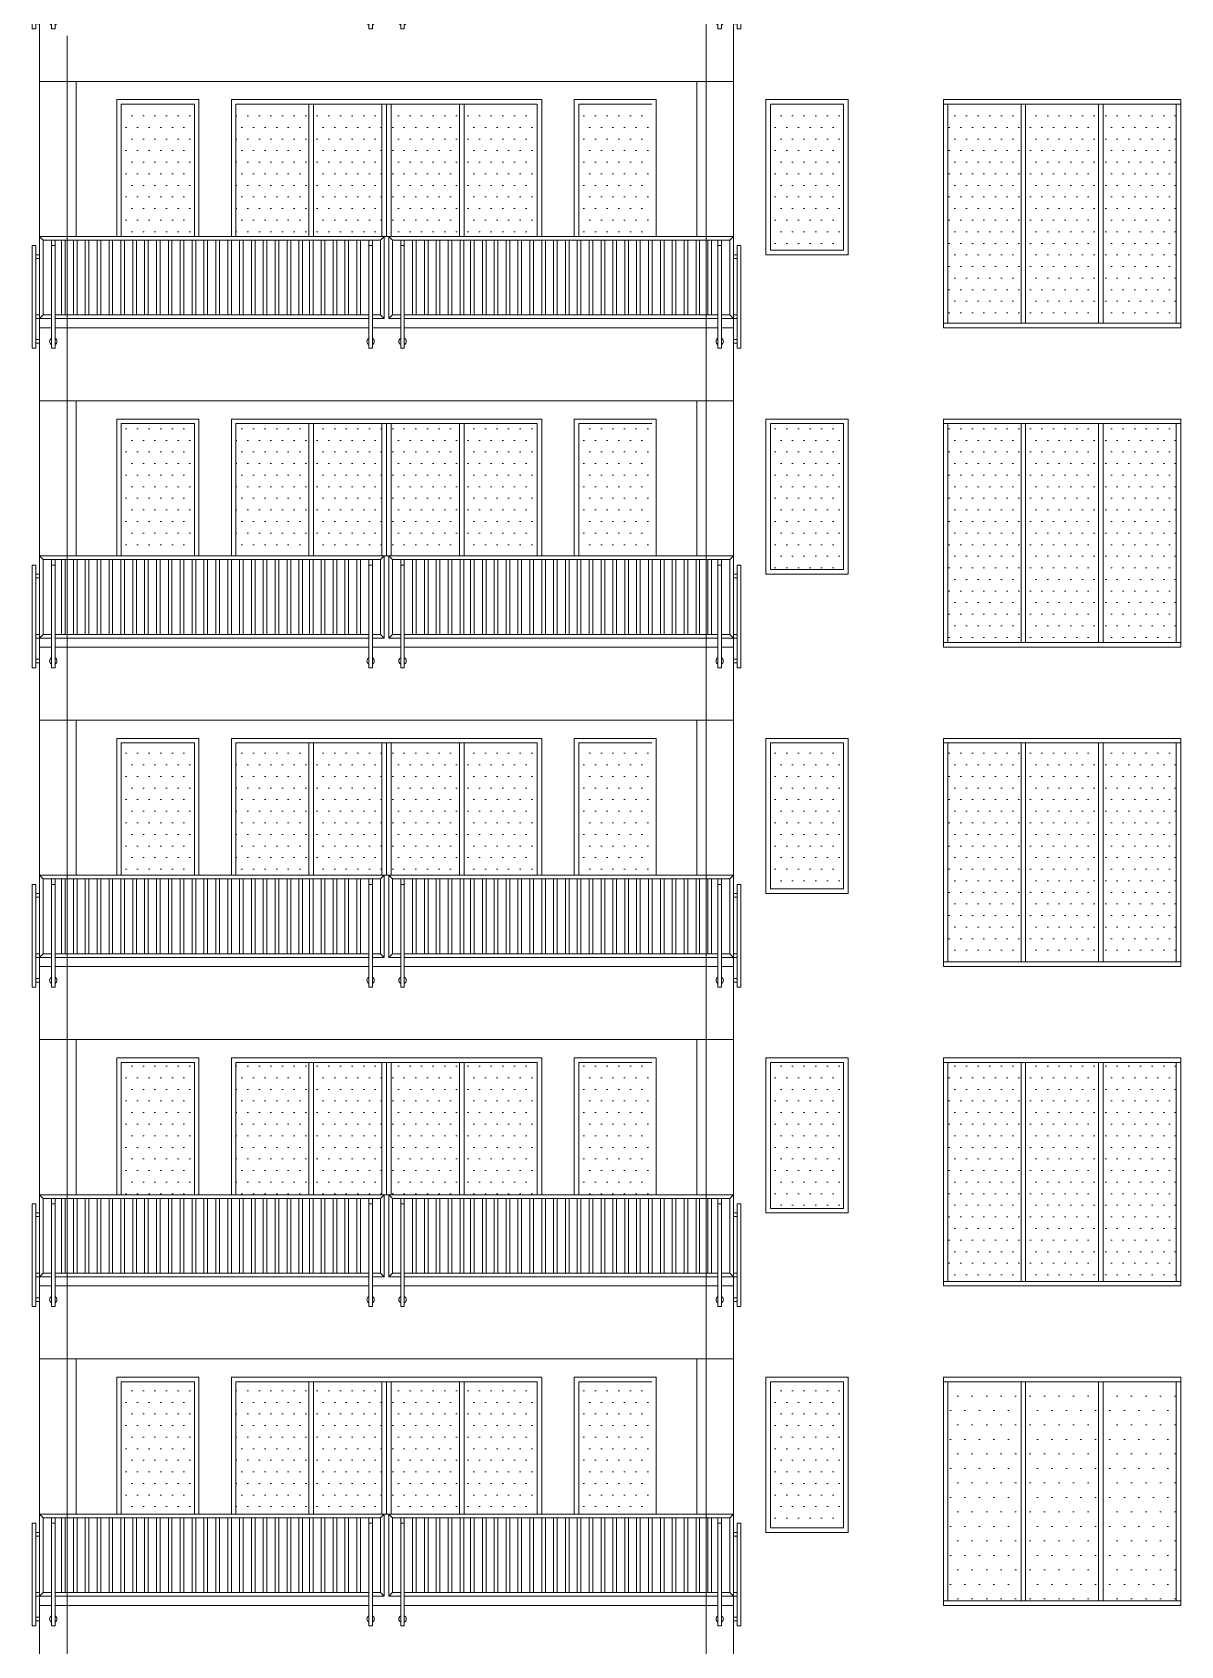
# Model space of a CAD drawing. Header units: millimetres. Extents: x 485872 to 486142, y -52344 to -52207.
# Drawn here: x 485893.38 to 485905.96, y -52324.32 to -52306.64 of the extents above; entities that cross this region are included whole.
import ezdxf

# ---------------------------------------------------------------- set-up
doc = ezdxf.new("R2010")
doc.units = ezdxf.units.MM
doc.header["$LTSCALE"] = 15
doc.linetypes.add('DASHDOTX2', pattern=[50.8, 25.4, -12.7, 0, -12.7])
pattern_1 = [(0, (485475.87971, -52290.53726), (0.0635, 0.127), [0, -0.127])]

# ---------------------------------------------------------------- blocks, each defined once
blk = doc.blocks.new('handraill')
at = {"linetype": 'Continuous', "lineweight": 13}
blk.add_line((300365, -70140), (300495, -70140), dxfattribs=at)
for points in [[(292815, -69240), (292855, -69240)], [(292895, -69140), (296670, -69140)], [(292895, -69140), (292895, -70140)], [(292895, -69140), (292935, -69180)], [(292935, -69180), (296630, -69180)], [(292935, -69180), (292935, -70000)], [(293025, -69180), (293025, -70140)], [(293025, -70365), (293025, -69240)], [(293025, -69240), (293065, -69240)], [(293065, -69180), (293065, -70140)], [(293065, -70365), (293065, -69240)], [(293135, -69180), (293135, -70000)], [(293175, -69180), (293175, -70000)], [(293265, -69180), (293265, -70000)], [(293305, -69180), (293305, -70000)], [(293395, -69180), (293395, -70000)], [(293435, -69180), (293435, -70000)], [(293525, -69180), (293525, -70000)], [(293565, -69180), (293565, -70000)], [(293655, -69180), (293655, -70000)], [(293695, -69180), (293695, -70000)], [(293785, -69180), (293785, -70000)], [(293825, -69180), (293825, -70000)], [(293915, -69180), (293915, -70000)], [(293955, -69180), (293955, -70000)], [(294045, -69180), (294045, -70000)], [(294085, -69180), (294085, -70000)], [(294175, -69180), (294175, -70000)], [(294215, -69180), (294215, -70000)], [(294305, -69180), (294305, -70000)], [(294345, -69180), (294345, -70000)], [(294435, -69180), (294435, -70000)], [(294475, -69180), (294475, -70000)], [(294565, -69180), (294565, -70000)], [(294605, -69180), (294605, -70000)], [(294695, -69180), (294695, -70000)], [(294735, -69180), (294735, -70000)], [(294825, -69180), (294825, -70000)], [(294865, -69180), (294865, -70000)], [(294955, -69180), (294955, -70000)], [(294995, -69180), (294995, -70000)], [(295085, -69180), (295085, -70000)], [(295125, -69180), (295125, -70000)], [(295215, -69180), (295215, -70000)], [(295255, -69180), (295255, -70000)], [(295345, -69180), (295345, -70000)], [(295385, -69180), (295385, -70000)], [(295475, -69180), (295475, -70000)], [(295515, -69180), (295515, -70000)], [(295605, -69180), (295605, -70000)], [(295645, -69180), (295645, -70000)], [(295735, -69180), (295735, -70000)], [(295775, -69180), (295775, -70000)], [(295850, -69180), (295850, -70000)], [(295890, -69180), (295890, -70000)], [(295980, -69180), (295980, -70000)], [(296020, -69180), (296020, -70000)], [(296110, -69180), (296110, -70000)], [(296150, -69180), (296150, -70000)], [(296240, -69180), (296240, -70000)], [(296280, -69180), (296280, -70000)], [(296370, -69180), (296370, -70000)], [(296410, -69180), (296410, -70000)], [(296500, -69180), (296500, -70140)], [(296500, -70365), (296500, -69240)], [(296540, -69240), (296500, -69240)], [(296540, -70040), (296670, -70040), (296670, -69140)], [(296540, -69180), (296540, -70140)], [(296540, -70365), (296540, -69240)], [(296630, -69180), (296670, -69140)], [(296630, -69180), (296630, -70000)], [(300495, -69140), (296720, -69140)], [(296760, -69180), (296720, -69140)], [(296850, -70040), (296720, -70040), (296720, -69140)], [(300455, -69180), (296760, -69180)], [(296760, -69180), (296760, -70000)], [(296850, -69180), (296850, -70140)], [(296850, -70365), (296850, -69240)], [(296850, -69240), (296890, -69240)], [(296890, -69180), (296890, -70140)], [(296890, -70365), (296890, -69240)], [(296980, -69180), (296980, -70000)], [(297020, -69180), (297020, -70000)], [(297110, -69180), (297110, -70000)], [(297150, -69180), (297150, -70000)], [(297240, -69180), (297240, -70000)], [(297280, -69180), (297280, -70000)], [(297370, -69180), (297370, -70000)], [(297410, -69180), (297410, -70000)], [(297500, -69180), (297500, -70000)], [(297540, -69180), (297540, -70000)], [(297615, -69180), (297615, -70000)], [(297655, -69180), (297655, -70000)], [(297745, -69180), (297745, -70000)], [(297785, -69180), (297785, -70000)], [(297875, -69180), (297875, -70000)], [(297915, -69180), (297915, -70000)], [(298005, -69180), (298005, -70000)], [(298045, -69180), (298045, -70000)], [(298135, -69180), (298135, -70000)], [(298175, -69180), (298175, -70000)], [(298265, -69180), (298265, -70000)], [(298305, -69180), (298305, -70000)], [(298395, -69180), (298395, -70000)], [(298435, -69180), (298435, -70000)], [(298525, -69180), (298525, -70000)], [(298565, -69180), (298565, -70000)], [(298655, -69180), (298655, -70000)], [(298695, -69180), (298695, -70000)], [(298785, -69180), (298785, -70000)], [(298825, -69180), (298825, -70000)], [(298915, -69180), (298915, -70000)], [(298955, -69180), (298955, -70000)], [(299045, -69180), (299045, -70000)], [(299085, -69180), (299085, -70000)], [(299175, -69180), (299175, -70000)], [(299215, -69180), (299215, -70000)], [(299305, -69180), (299305, -70000)], [(299345, -69180), (299345, -70000)], [(299435, -69180), (299435, -70000)], [(299475, -69180), (299475, -70000)], [(299565, -69180), (299565, -70000)], [(299605, -69180), (299605, -70000)], [(299695, -69180), (299695, -70000)], [(299735, -69180), (299735, -70000)], [(299825, -69180), (299825, -70000)], [(299865, -69180), (299865, -70000)], [(299955, -69180), (299955, -70000)], [(299995, -69180), (299995, -70000)], [(300085, -69180), (300085, -70000)], [(300125, -69180), (300125, -70000)], [(300215, -69180), (300215, -70000)], [(300255, -69180), (300255, -70000)], [(300325, -69180), (300325, -70140)], [(300325, -70365), (300325, -69240)], [(300365, -69240), (300325, -69240)], [(300365, -69180), (300365, -70140)], [(300365, -70365), (300365, -69240)], [(300495, -69140), (300455, -69180)], [(300455, -69180), (300455, -70000)], [(300495, -69140), (300495, -70140)], [(300575, -69240), (300535, -69240)], [(292855, -69340), (292895, -69340)], [(292855, -69380), (292895, -69380)], [(300535, -69340), (300495, -69340)], [(300535, -69380), (300495, -69380)], [(292895, -70000), (292855, -70000)], [(292895, -70040), (292935, -70000)], [(292935, -70000), (293025, -70000)], [(293065, -70000), (296500, -70000)], [(296540, -70000), (296630, -70000)], [(296670, -70040), (296630, -70000)], [(296720, -70040), (296760, -70000)], [(296850, -70000), (296760, -70000)], [(300325, -70000), (296890, -70000)], [(300455, -70000), (300365, -70000)], [(300495, -70040), (300455, -70000)], [(300495, -70000), (300535, -70000)], [(292895, -70040), (292855, -70040)], [(292895, -70040), (293025, -70040)], [(293025, -70140), (292895, -70140)], [(300495, -70140), (300495, -70940), (292895, -70940), (292895, -70140)], [(293065, -70040), (296500, -70040)], [(296500, -70140), (293065, -70140)], [(296850, -70140), (296540, -70140)], [(296540, -70140), (296850, -70140)], [(300325, -70040), (296890, -70040)], [(296890, -70140), (300325, -70140)], [(300495, -70040), (300365, -70040)], [(300495, -70040), (300535, -70040)], [(292815, -70365), (292855, -70365)], [(292895, -70270), (292855, -70270)], [(292895, -70310), (292855, -70310)], [(293025, -70365), (293065, -70365)], [(296540, -70365), (296500, -70365)], [(296850, -70365), (296890, -70365)], [(300365, -70365), (300325, -70365)], [(300495, -70270), (300535, -70270)], [(300495, -70310), (300535, -70310)], [(300575, -70365), (300535, -70365)]]:
    blk.add_lwpolyline(points, dxfattribs=at)
for points in [[(292815, -69240), (292855, -69240), (292855, -70365), (292815, -70365)], [(300575, -69240), (300535, -69240), (300535, -70365), (300575, -70365)]]:
    blk.add_lwpolyline(points, close=True, dxfattribs=at)
for centre, start, end in [((293045, -70290), 120, 240), ((293045, -70290), 300, 60), ((296520, -70290), 120, 240), ((296520, -70290), 300, 60), ((296870, -70290), 120, 240), ((296870, -70290), 300, 60), ((300345, -70290), 120, 240), ((300345, -70290), 300, 60)]:
    blk.add_arc(centre, 40, start, end, dxfattribs=at)

msp = doc.modelspace()

# ---------------------------------------------------------------- hatches: boundary and pattern name
at = {"linetype": 'Continuous', "lineweight": 13}
h = msp.add_hatch(dxfattribs=at)
h.set_pattern_fill('DOTS', color=153, scale=0.08)
h.set_pattern_definition(pattern_1)
h.paths.add_polyline_path([(485895.157, -52307.427), (485894.357, -52307.427), (485894.357, -52308.877), (485895.157, -52308.877)])
h.paths.add_polyline_path([(485896.412, -52307.427), (485895.612, -52307.427), (485895.612, -52308.877), (485896.412, -52308.877)])
h.paths.add_polyline_path([(485897.212, -52307.427), (485896.462, -52307.427), (485896.462, -52308.877), (485897.212, -52308.877)])
h.paths.add_polyline_path([(485898.062, -52307.427), (485897.312, -52307.427), (485897.312, -52308.877), (485898.062, -52308.877)])
h.paths.add_polyline_path([(485898.912, -52307.427), (485898.112, -52307.427), (485898.112, -52308.877), (485898.912, -52308.877)])
h.paths.add_polyline_path([(485900.167, -52307.427), (485899.367, -52307.427), (485899.367, -52308.877), (485900.167, -52308.877)])
h = msp.add_hatch(dxfattribs=at)
h.set_pattern_fill('DOTS', color=153, scale=0.08)
h.set_pattern_definition(pattern_1)
h.paths.add_polyline_path([(485901.467, -52309.027), (485901.467, -52307.427), (485902.267, -52307.427), (485902.267, -52309.027)])
h = msp.add_hatch(dxfattribs=at)
h.set_pattern_fill('DOTS', color=153, scale=0.08)
h.set_pattern_definition(pattern_1)
h.paths.add_polyline_path([(485905.112, -52307.427), (485905.912, -52307.427), (485905.912, -52309.827), (485905.112, -52309.827)])
h.paths.add_polyline_path([(485904.262, -52307.427), (485905.062, -52307.427), (485905.062, -52309.827), (485904.262, -52309.827)])
h.paths.add_polyline_path([(485903.412, -52307.427), (485904.212, -52307.427), (485904.212, -52309.827), (485903.412, -52309.827)])
h = msp.add_hatch(dxfattribs=at)
h.set_pattern_fill('DOTS', color=153, scale=0.08)
h.set_pattern_definition(pattern_1)
h.paths.add_polyline_path([(485895.157, -52310.927), (485894.357, -52310.927), (485894.357, -52312.377), (485895.157, -52312.377)])
h.paths.add_polyline_path([(485896.412, -52310.927), (485895.612, -52310.927), (485895.612, -52312.377), (485896.412, -52312.377)])
h.paths.add_polyline_path([(485897.212, -52310.927), (485896.462, -52310.927), (485896.462, -52312.377), (485897.212, -52312.377)])
h.paths.add_polyline_path([(485898.062, -52310.927), (485897.312, -52310.927), (485897.312, -52312.377), (485898.062, -52312.377)])
h.paths.add_polyline_path([(485898.912, -52310.927), (485898.112, -52310.927), (485898.112, -52312.377), (485898.912, -52312.377)])
h.paths.add_polyline_path([(485900.167, -52310.927), (485899.367, -52310.927), (485899.367, -52312.377), (485900.167, -52312.377)])
h = msp.add_hatch(dxfattribs=at)
h.set_pattern_fill('DOTS', color=153, scale=0.08)
h.set_pattern_definition(pattern_1)
h.paths.add_polyline_path([(485901.467, -52312.527), (485901.467, -52310.927), (485902.267, -52310.927), (485902.267, -52312.527)])
h = msp.add_hatch(dxfattribs=at)
h.set_pattern_fill('DOTS', color=153, scale=0.08)
h.set_pattern_definition(pattern_1)
h.paths.add_polyline_path([(485905.112, -52310.927), (485905.912, -52310.927), (485905.912, -52313.327), (485905.112, -52313.327)])
h.paths.add_polyline_path([(485904.262, -52310.927), (485905.062, -52310.927), (485905.062, -52313.327), (485904.262, -52313.327)])
h.paths.add_polyline_path([(485903.412, -52310.927), (485904.212, -52310.927), (485904.212, -52313.327), (485903.412, -52313.327)])
h = msp.add_hatch(dxfattribs=at)
h.set_pattern_fill('DOTS', color=153, scale=0.08)
h.set_pattern_definition(pattern_1)
h.paths.add_polyline_path([(485895.157, -52314.427), (485894.357, -52314.427), (485894.357, -52315.877), (485895.157, -52315.877)])
h.paths.add_polyline_path([(485896.412, -52314.427), (485895.612, -52314.427), (485895.612, -52315.877), (485896.412, -52315.877)])
h.paths.add_polyline_path([(485897.212, -52314.427), (485896.462, -52314.427), (485896.462, -52315.877), (485897.212, -52315.877)])
h.paths.add_polyline_path([(485898.062, -52314.427), (485897.312, -52314.427), (485897.312, -52315.877), (485898.062, -52315.877)])
h.paths.add_polyline_path([(485898.912, -52314.427), (485898.112, -52314.427), (485898.112, -52315.877), (485898.912, -52315.877)])
h.paths.add_polyline_path([(485900.167, -52314.427), (485899.367, -52314.427), (485899.367, -52315.877), (485900.167, -52315.877)])
h = msp.add_hatch(dxfattribs=at)
h.set_pattern_fill('DOTS', color=153, scale=0.08)
h.set_pattern_definition(pattern_1)
h.paths.add_polyline_path([(485901.467, -52316.027), (485901.467, -52314.427), (485902.267, -52314.427), (485902.267, -52316.027)])
h = msp.add_hatch(dxfattribs=at)
h.set_pattern_fill('DOTS', color=153, scale=0.08)
h.set_pattern_definition(pattern_1)
h.paths.add_polyline_path([(485905.112, -52314.427), (485905.912, -52314.427), (485905.912, -52316.827), (485905.112, -52316.827)])
h.paths.add_polyline_path([(485904.262, -52314.427), (485905.062, -52314.427), (485905.062, -52316.827), (485904.262, -52316.827)])
h.paths.add_polyline_path([(485903.412, -52314.427), (485904.212, -52314.427), (485904.212, -52316.827), (485903.412, -52316.827)])
h = msp.add_hatch(dxfattribs=at)
h.set_pattern_fill('DOTS', color=153, scale=0.08)
h.set_pattern_definition(pattern_1)
h.paths.add_polyline_path([(485895.157, -52317.927), (485894.357, -52317.927), (485894.357, -52319.377), (485895.157, -52319.377)])
h.paths.add_polyline_path([(485896.412, -52317.927), (485895.612, -52317.927), (485895.612, -52319.377), (485896.412, -52319.377)])
h.paths.add_polyline_path([(485897.212, -52317.927), (485896.462, -52317.927), (485896.462, -52319.377), (485897.212, -52319.377)])
h.paths.add_polyline_path([(485898.062, -52317.927), (485897.312, -52317.927), (485897.312, -52319.377), (485898.062, -52319.377)])
h.paths.add_polyline_path([(485898.912, -52317.927), (485898.112, -52317.927), (485898.112, -52319.377), (485898.912, -52319.377)])
h.paths.add_polyline_path([(485900.167, -52317.927), (485899.367, -52317.927), (485899.367, -52319.377), (485900.167, -52319.377)])
h = msp.add_hatch(dxfattribs=at)
h.set_pattern_fill('DOTS', color=153, scale=0.08)
h.set_pattern_definition(pattern_1)
h.paths.add_polyline_path([(485901.467, -52319.527), (485901.467, -52317.927), (485902.267, -52317.927), (485902.267, -52319.527)])
h = msp.add_hatch(dxfattribs=at)
h.set_pattern_fill('DOTS', color=153, scale=0.08)
h.set_pattern_definition(pattern_1)
h.paths.add_polyline_path([(485905.112, -52317.927), (485905.912, -52317.927), (485905.912, -52320.327), (485905.112, -52320.327)])
h.paths.add_polyline_path([(485904.262, -52317.927), (485905.062, -52317.927), (485905.062, -52320.327), (485904.262, -52320.327)])
h.paths.add_polyline_path([(485903.412, -52317.927), (485904.212, -52317.927), (485904.212, -52320.327), (485903.412, -52320.327)])
h = msp.add_hatch(dxfattribs=at)
h.set_pattern_fill('DOTS', color=153, scale=0.08)
h.set_pattern_definition(pattern_1)
h.paths.add_polyline_path([(485895.157, -52321.427), (485894.357, -52321.427), (485894.357, -52322.877), (485895.157, -52322.877)])
h.paths.add_polyline_path([(485896.412, -52321.427), (485895.612, -52321.427), (485895.612, -52322.877), (485896.412, -52322.877)])
h.paths.add_polyline_path([(485897.212, -52321.427), (485896.462, -52321.427), (485896.462, -52322.877), (485897.212, -52322.877)])
h.paths.add_polyline_path([(485898.062, -52321.427), (485897.312, -52321.427), (485897.312, -52322.877), (485898.062, -52322.877)])
h.paths.add_polyline_path([(485898.912, -52321.427), (485898.112, -52321.427), (485898.112, -52322.877), (485898.912, -52322.877)])
h.paths.add_polyline_path([(485900.167, -52321.427), (485899.367, -52321.427), (485899.367, -52322.877), (485900.167, -52322.877)])
h = msp.add_hatch(dxfattribs=at)
h.set_pattern_fill('DOTS', color=153, scale=0.08)
h.set_pattern_definition(pattern_1)
h.paths.add_polyline_path([(485901.467, -52323.027), (485901.467, -52321.427), (485902.267, -52321.427), (485902.267, -52323.027)])
h = msp.add_hatch(dxfattribs=at)
h.set_pattern_fill('DOTS', color=153, scale=0.1)
h.set_pattern_definition([(0, (485562.12656, -52294.43664), (0.079375, 0.15875), [0, -0.15875])])
h.paths.add_polyline_path([(485905.112, -52321.427), (485905.912, -52321.427), (485905.912, -52323.827), (485905.112, -52323.827)])
h.paths.add_polyline_path([(485904.262, -52321.427), (485905.062, -52321.427), (485905.062, -52323.827), (485904.262, -52323.827)])
h.paths.add_polyline_path([(485903.412, -52321.427), (485904.212, -52321.427), (485904.212, -52323.827), (485903.412, -52323.827)])

# ---------------------------------------------------------------- linework, layer by layer
for p, q in [((485893.462, -52329.877), (485893.462, -52296.677)), ((485901.062, -52329.877), (485901.062, -52296.677)), ((485893.862, -52308.877), (485893.862, -52307.177)), ((485900.662, -52308.877), (485900.662, -52307.177)), ((485903.362, -52307.427), (485905.962, -52307.427)), ((485903.412, -52309.827), (485903.412, -52307.427)), ((485904.212, -52309.827), (485904.212, -52307.427)), ((485904.262, -52309.827), (485904.262, -52307.427)), ((485905.062, -52309.827), (485905.062, -52307.427)), ((485905.112, -52309.827), (485905.112, -52307.427)), ((485905.912, -52307.427), (485905.912, -52309.827)), ((485905.962, -52309.877), (485905.962, -52307.377)), ((485905.962, -52309.827), (485903.362, -52309.827)), ((485903.362, -52309.877), (485905.962, -52309.877)), ((485893.862, -52312.377), (485893.862, -52310.677)), ((485900.662, -52312.377), (485900.662, -52310.677)), ((485905.962, -52313.377), (485905.962, -52310.877)), ((485903.362, -52310.927), (485905.962, -52310.927)), ((485903.412, -52313.327), (485903.412, -52310.927)), ((485904.212, -52313.327), (485904.212, -52310.927)), ((485904.262, -52313.327), (485904.262, -52310.927)), ((485905.062, -52313.327), (485905.062, -52310.927)), ((485905.112, -52313.327), (485905.112, -52310.927)), ((485905.912, -52310.927), (485905.912, -52313.327)), ((485905.962, -52313.327), (485903.362, -52313.327)), ((485903.362, -52313.377), (485905.962, -52313.377)), ((485893.862, -52315.877), (485893.862, -52314.177)), ((485900.662, -52315.877), (485900.662, -52314.177)), ((485903.362, -52314.427), (485905.962, -52314.427)), ((485903.412, -52316.827), (485903.412, -52314.427)), ((485904.212, -52316.827), (485904.212, -52314.427)), ((485904.262, -52316.827), (485904.262, -52314.427)), ((485905.062, -52316.827), (485905.062, -52314.427)), ((485905.112, -52316.827), (485905.112, -52314.427)), ((485905.912, -52314.427), (485905.912, -52316.827)), ((485905.962, -52316.877), (485905.962, -52314.377)), ((485905.962, -52316.827), (485903.362, -52316.827)), ((485903.362, -52316.877), (485905.962, -52316.877)), ((485893.862, -52319.377), (485893.862, -52317.677)), ((485900.662, -52319.377), (485900.662, -52317.677)), ((485903.362, -52317.927), (485905.962, -52317.927)), ((485903.412, -52320.327), (485903.412, -52317.927)), ((485904.212, -52320.327), (485904.212, -52317.927)), ((485904.262, -52320.327), (485904.262, -52317.927)), ((485905.062, -52320.327), (485905.062, -52317.927)), ((485905.112, -52320.327), (485905.112, -52317.927)), ((485905.912, -52317.927), (485905.912, -52320.327)), ((485905.962, -52320.377), (485905.962, -52317.877)), ((485905.962, -52320.327), (485903.362, -52320.327)), ((485903.362, -52320.377), (485905.962, -52320.377)), ((485893.862, -52322.877), (485893.862, -52321.177)), ((485900.662, -52322.877), (485900.662, -52321.177)), ((485903.362, -52321.427), (485905.962, -52321.427)), ((485903.412, -52323.827), (485903.412, -52321.427)), ((485904.212, -52323.827), (485904.212, -52321.427)), ((485904.262, -52323.827), (485904.262, -52321.427)), ((485905.062, -52323.827), (485905.062, -52321.427)), ((485905.112, -52323.827), (485905.112, -52321.427)), ((485905.912, -52321.427), (485905.912, -52323.827)), ((485905.962, -52323.877), (485905.962, -52321.377)), ((485905.962, -52323.827), (485903.362, -52323.827)), ((485903.362, -52323.877), (485905.962, -52323.877))]:
    msp.add_line(p, q, dxfattribs=at)
at = {"color": 6, "linetype": 'DASHDOTX2', "lineweight": 13}
for p, q in [((485900.762, -52306.377), (485900.762, -52331.177)), ((485893.762, -52306.677), (485893.762, -52331.177))]:
    msp.add_line(p, q, dxfattribs=at)
at = {"linetype": 'Continuous', "lineweight": 5}
for p, q in [((485894.357, -52307.427), (485895.157, -52307.427)), ((485894.357, -52308.877), (485894.357, -52307.427)), ((485895.157, -52307.427), (485895.157, -52308.877)), ((485895.612, -52307.427), (485898.912, -52307.427)), ((485895.612, -52308.877), (485895.612, -52307.427)), ((485896.412, -52307.427), (485896.412, -52308.877)), ((485896.462, -52307.427), (485896.462, -52308.877)), ((485897.212, -52307.427), (485897.212, -52308.877)), ((485897.262, -52307.427), (485897.262, -52308.877)), ((485897.312, -52307.427), (485897.312, -52308.877)), ((485898.062, -52307.427), (485898.062, -52308.877)), ((485898.112, -52307.427), (485898.112, -52308.877)), ((485898.912, -52307.427), (485898.912, -52308.877)), ((485899.367, -52307.427), (485900.167, -52307.427)), ((485899.367, -52308.877), (485899.367, -52307.427)), ((485894.357, -52310.927), (485895.157, -52310.927)), ((485894.357, -52312.377), (485894.357, -52310.927)), ((485895.157, -52310.927), (485895.157, -52312.377)), ((485895.612, -52310.927), (485898.912, -52310.927)), ((485895.612, -52312.377), (485895.612, -52310.927)), ((485896.412, -52310.927), (485896.412, -52312.377)), ((485896.462, -52310.927), (485896.462, -52312.377)), ((485897.212, -52310.927), (485897.212, -52312.377)), ((485897.262, -52310.927), (485897.262, -52312.377)), ((485897.312, -52310.927), (485897.312, -52312.377)), ((485898.062, -52310.927), (485898.062, -52312.377)), ((485898.112, -52310.927), (485898.112, -52312.377)), ((485898.912, -52310.927), (485898.912, -52312.377)), ((485899.367, -52310.927), (485900.167, -52310.927)), ((485899.367, -52312.377), (485899.367, -52310.927)), ((485894.357, -52314.427), (485895.157, -52314.427)), ((485894.357, -52315.877), (485894.357, -52314.427)), ((485895.157, -52314.427), (485895.157, -52315.877)), ((485895.612, -52314.427), (485898.912, -52314.427)), ((485895.612, -52315.877), (485895.612, -52314.427)), ((485896.412, -52314.427), (485896.412, -52315.877)), ((485896.462, -52314.427), (485896.462, -52315.877)), ((485897.212, -52314.427), (485897.212, -52315.877)), ((485897.262, -52314.427), (485897.262, -52315.877)), ((485897.312, -52314.427), (485897.312, -52315.877)), ((485898.062, -52314.427), (485898.062, -52315.877)), ((485898.112, -52314.427), (485898.112, -52315.877)), ((485898.912, -52314.427), (485898.912, -52315.877)), ((485899.367, -52314.427), (485900.167, -52314.427)), ((485899.367, -52315.877), (485899.367, -52314.427)), ((485894.357, -52317.927), (485895.157, -52317.927)), ((485894.357, -52319.377), (485894.357, -52317.927)), ((485895.157, -52317.927), (485895.157, -52319.377)), ((485895.612, -52317.927), (485898.912, -52317.927)), ((485895.612, -52319.377), (485895.612, -52317.927)), ((485896.412, -52317.927), (485896.412, -52319.377)), ((485896.462, -52317.927), (485896.462, -52319.377)), ((485897.212, -52317.927), (485897.212, -52319.377)), ((485897.262, -52317.927), (485897.262, -52319.377)), ((485897.312, -52317.927), (485897.312, -52319.377)), ((485898.062, -52317.927), (485898.062, -52319.377)), ((485898.112, -52317.927), (485898.112, -52319.377)), ((485898.912, -52317.927), (485898.912, -52319.377)), ((485899.367, -52317.927), (485900.167, -52317.927)), ((485899.367, -52319.377), (485899.367, -52317.927)), ((485894.357, -52321.427), (485895.157, -52321.427)), ((485894.357, -52322.877), (485894.357, -52321.427)), ((485895.157, -52321.427), (485895.157, -52322.877)), ((485895.612, -52321.427), (485898.912, -52321.427)), ((485895.612, -52322.877), (485895.612, -52321.427)), ((485896.412, -52321.427), (485896.412, -52322.877)), ((485896.462, -52321.427), (485896.462, -52322.877)), ((485897.212, -52321.427), (485897.212, -52322.877)), ((485897.262, -52321.427), (485897.262, -52322.877)), ((485897.312, -52321.427), (485897.312, -52322.877)), ((485898.062, -52321.427), (485898.062, -52322.877)), ((485898.112, -52321.427), (485898.112, -52322.877)), ((485898.912, -52321.427), (485898.912, -52322.877)), ((485899.367, -52321.427), (485900.167, -52321.427)), ((485899.367, -52322.877), (485899.367, -52321.427))]:
    msp.add_line(p, q, dxfattribs=at)
for points in [[(485894.307, -52307.377), (485895.207, -52307.377), (485895.207, -52308.877), (485894.307, -52308.877)], [(485895.562, -52307.377), (485898.962, -52307.377), (485898.962, -52308.877), (485895.562, -52308.877)], [(485899.317, -52307.377), (485900.217, -52307.377), (485900.217, -52308.877), (485899.317, -52308.877)], [(485894.307, -52310.877), (485895.207, -52310.877), (485895.207, -52312.377), (485894.307, -52312.377)], [(485895.562, -52310.877), (485898.962, -52310.877), (485898.962, -52312.377), (485895.562, -52312.377)], [(485899.317, -52310.877), (485900.217, -52310.877), (485900.217, -52312.377), (485899.317, -52312.377)], [(485894.307, -52314.377), (485895.207, -52314.377), (485895.207, -52315.877), (485894.307, -52315.877)], [(485895.562, -52314.377), (485898.962, -52314.377), (485898.962, -52315.877), (485895.562, -52315.877)], [(485899.317, -52314.377), (485900.217, -52314.377), (485900.217, -52315.877), (485899.317, -52315.877)], [(485894.307, -52317.877), (485895.207, -52317.877), (485895.207, -52319.377), (485894.307, -52319.377)], [(485895.562, -52317.877), (485898.962, -52317.877), (485898.962, -52319.377), (485895.562, -52319.377)], [(485899.317, -52317.877), (485900.217, -52317.877), (485900.217, -52319.377), (485899.317, -52319.377)], [(485894.307, -52321.377), (485895.207, -52321.377), (485895.207, -52322.877), (485894.307, -52322.877)], [(485895.562, -52321.377), (485898.962, -52321.377), (485898.962, -52322.877), (485895.562, -52322.877)], [(485899.317, -52321.377), (485900.217, -52321.377), (485900.217, -52322.877), (485899.317, -52322.877)]]:
    msp.add_lwpolyline(points, close=True, dxfattribs=at)
at = {"linetype": 'Continuous', "lineweight": 13}
for points in [[(485902.317, -52309.077), (485901.417, -52309.077), (485901.417, -52307.377), (485902.317, -52307.377)], [(485902.267, -52309.027), (485901.467, -52309.027), (485901.467, -52307.427), (485902.267, -52307.427)], [(485905.962, -52309.877), (485903.362, -52309.877), (485903.362, -52307.377), (485905.962, -52307.377)], [(485902.317, -52312.577), (485901.417, -52312.577), (485901.417, -52310.877), (485902.317, -52310.877)], [(485905.962, -52313.377), (485903.362, -52313.377), (485903.362, -52310.877), (485905.962, -52310.877)], [(485902.267, -52312.527), (485901.467, -52312.527), (485901.467, -52310.927), (485902.267, -52310.927)], [(485902.317, -52316.077), (485901.417, -52316.077), (485901.417, -52314.377), (485902.317, -52314.377)], [(485902.267, -52316.027), (485901.467, -52316.027), (485901.467, -52314.427), (485902.267, -52314.427)], [(485905.962, -52316.877), (485903.362, -52316.877), (485903.362, -52314.377), (485905.962, -52314.377)], [(485902.317, -52319.577), (485901.417, -52319.577), (485901.417, -52317.877), (485902.317, -52317.877)], [(485902.267, -52319.527), (485901.467, -52319.527), (485901.467, -52317.927), (485902.267, -52317.927)], [(485905.962, -52320.377), (485903.362, -52320.377), (485903.362, -52317.877), (485905.962, -52317.877)], [(485902.317, -52323.077), (485901.417, -52323.077), (485901.417, -52321.377), (485902.317, -52321.377)], [(485902.267, -52323.027), (485901.467, -52323.027), (485901.467, -52321.427), (485902.267, -52321.427)], [(485905.962, -52323.877), (485903.362, -52323.877), (485903.362, -52321.377), (485905.962, -52321.377)]]:
    msp.add_lwpolyline(points, close=True, dxfattribs=at)

# ---------------------------------------------------------------- block references
at = {"linetype": 'Continuous', "lineweight": 13, "xscale": 0.001, "yscale": 0.001, "zscale": 0.001}
for p in [(485600.567, -52236.237), (485600.567, -52239.737), (485600.567, -52243.237), (485600.567, -52246.737), (485600.567, -52250.237), (485600.567, -52253.737)]:
    msp.add_blockref('handraill', p, dxfattribs=at)

doc.saveas('drawing.dxf')
